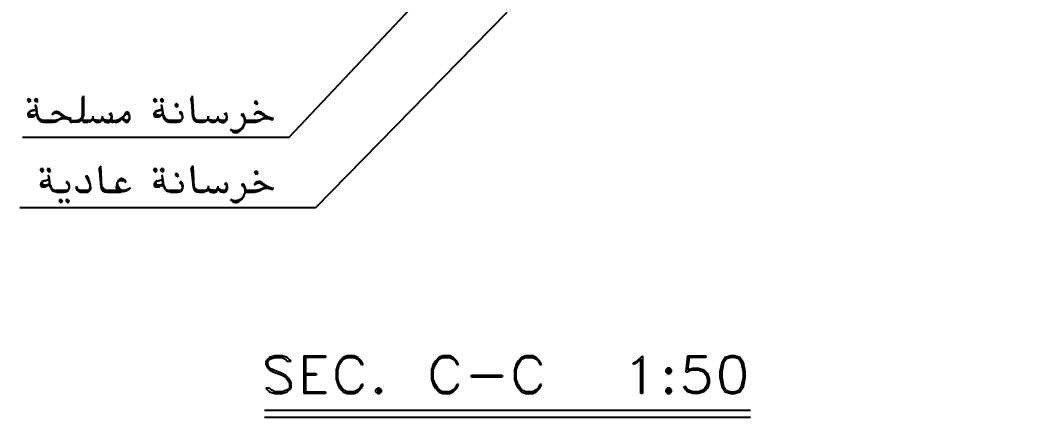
# Model space of a CAD drawing. Header units: millimetres. Extents: x -23396 to 106750, y 116 to 66281.
# Drawn here: x 51624 to 56729, y 36441 to 38468 of the extents above; entities that cross this region are included whole.
import ezdxf

# ---------------------------------------------------------------- set-up
doc = ezdxf.new("R2010")
doc.units = ezdxf.units.MM
doc.styles.add('Century Gothic$001H0', font='cent.shx')
doc.dimstyles.new('Copy of ISO-25', dxfattribs={"dimtxt": 250, "dimasz": 80, "dimexe": 1.25, "dimexo": 0.625, "dimtad": 1, "dimtxsty": 'Century Gothic$001H0', "dimblk": 'ARCHTICK', "dimcen": 2.5, "dimadec": 0, "dimazin": 0, "dimtfac": 1, "dimtmove": 0, "dimatfit": 3, "dimfxl": 1, "dimarcsym": 0})

# ---------------------------------------------------------------- blocks, each defined once
blk = doc.blocks.new('_ArchTick')
at = {"color": 0, "linetype": 'ByBlock', "const_width": 0.15}
blk.add_lwpolyline([(-0.5, -0.5), (0.5, 0.5)], dxfattribs=at)
blk = doc.blocks.new('*D274')
at = {"color": 0, "linetype": 'Continuous', "lineweight": -2, "transparency": 16777216}
for p, q in [((57789.3, 39739.6), (58260.4, 39739.6)), ((58259.2, 39739.6), (58259.2, 38751.3)), ((54690.9, 38751.3), (58260.4, 38751.3))]:
    blk.add_line(p, q, dxfattribs=at)
at = {"layer": 'Defpoints', "color": 0, "linetype": 'Continuous', "transparency": 16777216}
for p in [(57788.7, 39739.6), (54690.3, 38751.3), (58259.2, 38751.3)]:
    blk.add_point(p, dxfattribs=at)
at = {"color": 0, "linetype": 'Continuous', "lineweight": -2, "transparency": 16777216, "xscale": 80, "yscale": 80, "zscale": 80}
for p, rotation in [((58259.2, 39739.6), 90), ((58259.2, 38751.3), 270)]:
    blk.add_blockref('_ArchTick', p, dxfattribs=dict(at, rotation=rotation))
at = {"color": 0, "linetype": 'Continuous', "transparency": 16777216, "insert": (58111.1, 39245.4), "char_height": 250, "attachment_point": 5, "rotation": 90, "style": 'Century Gothic$001H0'}
blk.add_mtext('PIT 988,28', dxfattribs=at)

msp = doc.modelspace()

# ---------------------------------------------------------------- linework, layer by layer
at = {"color": 0}
for p, q in [((52999.744, 37868.879), (53751.009, 38665.64)), ((53134.236, 37508.745), (54112.978, 38507.369)), ((51944.603, 38074.411), (51948.212, 38079.855)), ((51948.212, 38079.855), (51948.212, 37976.172)), ((52506.677, 38079.855), (52503.025, 38074.411)), ((52512.134, 37972.562), (52506.677, 38079.855)), ((51669.904, 38067.124), (51662.642, 38058.07)), ((51662.642, 38058.07), (51671.752, 38048.948)), ((51677.209, 38052.613), (51666.294, 38061.68)), ((51680.818, 38056.24), (51669.904, 38067.124)), ((51671.752, 38048.948), (51680.818, 38056.24)), ((51706.298, 38067.124), (51697.189, 38058.07)), ((51697.189, 38058.07), (51708.103, 38048.948)), ((51711.755, 38052.613), (51700.841, 38061.68)), ((51708.103, 38027.163), (51702.646, 38034.382)), ((51702.646, 38034.382), (51711.755, 37970.728)), ((51715.408, 38056.24), (51706.298, 38067.124)), ((51708.103, 38048.948), (51715.408, 38056.24)), ((51713.56, 37981.689), (51708.103, 38027.163)), ((51944.603, 37987.129), (51944.603, 38074.411)), ((52313.834, 38067.124), (52304.767, 38058.07)), ((52304.767, 38058.07), (52315.681, 38048.948)), ((52319.291, 38052.613), (52310.224, 38061.68)), ((52324.748, 38056.24), (52313.834, 38067.124)), ((52315.681, 38048.948), (52324.748, 38056.24)), ((52348.423, 38067.124), (52341.119, 38058.07)), ((52341.119, 38058.07), (52350.228, 38048.948)), ((52355.685, 38052.613), (52344.771, 38061.68)), ((52350.228, 38027.163), (52346.576, 38034.382)), ((52346.576, 38034.382), (52355.685, 37970.728)), ((52359.337, 38056.24), (52348.423, 38067.124)), ((52350.228, 38048.948), (52359.337, 38056.24)), ((52357.49, 37981.689), (52350.228, 38027.163)), ((52424.822, 38041.669), (52415.712, 38034.382)), ((52415.712, 38034.382), (52426.627, 38023.48)), ((52430.279, 38027.163), (52419.365, 38038.047)), ((52433.888, 38030.772), (52424.822, 38041.669)), ((52426.627, 38023.48), (52433.888, 38030.772)), ((52503.025, 38074.411), (52495.763, 38061.68)), ((52495.763, 38061.68), (52501.22, 38050.783)), ((52503.025, 38054.388), (52501.22, 38068.954)), ((52501.22, 38050.783), (52506.677, 37972.562)), ((52510.287, 37968.957), (52503.025, 38054.388)), ((52828.642, 38054.388), (52821.337, 38047.173)), ((52821.337, 38047.173), (52832.252, 38036.212)), ((52835.904, 38041.669), (52824.99, 38050.783)), ((52839.556, 38045.339), (52828.642, 38054.388)), ((52832.252, 38036.212), (52839.556, 38045.339)), ((51669.904, 37981.689), (51668.099, 37988.903)), ((51673.556, 37978.007), (51669.904, 37981.689)), ((51693.58, 37976.172), (51673.556, 37978.007)), ((51706.298, 38010.762), (51679.013, 38003.47)), ((51679.013, 38001.7), (51706.298, 38008.914)), ((51691.732, 37981.689), (51680.818, 37981.689)), ((51706.298, 38008.914), (51706.298, 38010.762)), ((52086.486, 37992.573), (52079.181, 37985.298)), ((52161.037, 37981.689), (52141.056, 37959.831)), ((52170.146, 37990.738), (52161.037, 37985.298)), ((52177.408, 37988.903), (52170.146, 37990.738)), ((52182.865, 37979.841), (52177.408, 37988.903)), ((52312.029, 37981.689), (52312.029, 37988.903)), ((52317.486, 37978.007), (52312.029, 37981.689)), ((52337.509, 37976.172), (52317.486, 37978.007)), ((52348.423, 38010.762), (52322.943, 38003.47)), ((52322.943, 38001.7), (52348.423, 38008.914)), ((52333.857, 37981.689), (52324.748, 37981.689)), ((52348.423, 38008.914), (52348.423, 38010.762)), ((52444.802, 37999.865), (52439.345, 37992.573)), ((52442.998, 37996.195), (52448.455, 37988.903)), ((52448.455, 37988.903), (52453.912, 37979.841)), ((52673.998, 37992.573), (52666.736, 37985.298)), ((52761.31, 37988.903), (52754.048, 37979.841)), ((51675.361, 37972.562), (51691.732, 37972.562)), ((51728.127, 37954.387), (51719.017, 37963.436)), ((51740.845, 37950.721), (51728.127, 37954.387)), ((51786.349, 37954.387), (51740.845, 37954.387)), ((51751.759, 37950.721), (51740.845, 37950.721)), ((51795.416, 37950.721), (51746.302, 37950.721)), ((51746.302, 37945.264), (51757.216, 37945.264)), ((51751.759, 37945.264), (51786.349, 37945.264)), ((51851.834, 37968.957), (51795.416, 37950.721)), ((51879.119, 37961.666), (51857.291, 37967.123)), ((51879.119, 37956.221), (51884.576, 37965.288)), ((51879.119, 37954.387), (51913.666, 37954.387)), ((51920.927, 37950.721), (51884.576, 37950.721)), ((51917.318, 37945.264), (51888.185, 37945.264)), ((51980.955, 37954.387), (51944.603, 37954.387)), ((51977.345, 37950.721), (51948.212, 37950.721)), ((51953.669, 37945.264), (51971.888, 37945.264)), ((52086.486, 37954.387), (52106.466, 37954.387)), ((52115.576, 37950.721), (52091.943, 37950.721)), ((52108.314, 37945.264), (52097.4, 37945.264)), ((52130.142, 37954.387), (52115.576, 37950.721)), ((52141.056, 37965.288), (52130.142, 37954.387)), ((52162.884, 37945.264), (52142.861, 37965.288)), ((52148.318, 37965.288), (52162.884, 37950.721)), ((52162.884, 37950.721), (52168.341, 37948.93)), ((52168.341, 37948.93), (52175.603, 37950.721)), ((52175.603, 37950.721), (52181.06, 37957.996)), ((52317.486, 37972.562), (52335.662, 37972.562)), ((52372.056, 37954.387), (52362.947, 37963.436)), ((52384.775, 37950.721), (52372.056, 37954.387)), ((52441.193, 37954.387), (52384.775, 37954.387)), ((52395.689, 37950.721), (52384.775, 37950.721)), ((52435.736, 37950.721), (52390.232, 37950.721)), ((52390.232, 37945.264), (52401.146, 37945.264)), ((52395.689, 37945.264), (52428.431, 37945.264)), ((52442.998, 37952.556), (52435.736, 37950.721)), ((52570.314, 37954.387), (52532.115, 37954.387)), ((52566.705, 37950.721), (52537.572, 37950.721)), ((52537.572, 37945.264), (52548.486, 37945.264)), ((52543.029, 37945.264), (52561.248, 37945.264)), ((52819.533, 37954.387), (52774.072, 37954.387)), ((52828.642, 37950.721), (52779.529, 37950.721)), ((52784.986, 37945.264), (52817.728, 37945.264)), ((52885.017, 37968.957), (52828.642, 37950.721)), ((52912.302, 37961.666), (52890.474, 37967.123)), ((52910.498, 37956.221), (52917.759, 37965.288)), ((51637.162, 37868.879), (52999.744, 37868.879)), ((52037.373, 37721.556), (52031.916, 37717.887)), ((52042.83, 37614.203), (52037.373, 37721.556)), ((52508.482, 37721.556), (52503.025, 37717.887)), ((52513.939, 37614.203), (52508.482, 37721.556)), ((51735.388, 37710.612), (51728.127, 37701.546)), ((51728.127, 37701.546), (51737.236, 37690.584)), ((51742.693, 37696.106), (51731.779, 37705.155)), ((51746.302, 37699.711), (51735.388, 37710.612)), ((51737.236, 37690.584), (51746.302, 37699.711)), ((51769.978, 37710.612), (51762.673, 37701.546)), ((51762.673, 37701.546), (51773.587, 37690.584)), ((51777.24, 37696.106), (51766.326, 37705.155)), ((51773.587, 37670.578), (51768.13, 37676.078)), ((51768.13, 37676.078), (51777.24, 37614.203)), ((51780.892, 37699.711), (51769.978, 37710.612)), ((51773.587, 37690.584), (51780.892, 37699.711)), ((51779.044, 37625.104), (51773.587, 37670.578)), ((51966.431, 37674.248), (51959.127, 37665.134)), ((51962.779, 37668.803), (51977.345, 37641.505)), ((52031.916, 37717.887), (52026.459, 37705.155)), ((52026.459, 37705.155), (52030.068, 37694.271)), ((52030.068, 37694.271), (52037.373, 37614.203)), ((52033.72, 37697.876), (52031.916, 37712.447)), ((52039.177, 37612.368), (52033.72, 37697.876)), ((52315.681, 37710.612), (52306.572, 37701.546)), ((52306.572, 37701.546), (52317.486, 37690.584)), ((52321.138, 37696.106), (52310.224, 37705.155)), ((52324.748, 37699.711), (52315.681, 37710.612)), ((52317.486, 37690.584), (52324.748, 37699.711)), ((52350.228, 37710.612), (52341.119, 37701.546)), ((52341.119, 37701.546), (52352.033, 37690.584)), ((52355.685, 37696.106), (52346.576, 37705.155)), ((52352.033, 37670.578), (52348.423, 37676.078)), ((52348.423, 37676.078), (52355.685, 37614.203)), ((52361.142, 37699.711), (52350.228, 37710.612)), ((52352.033, 37690.584), (52361.142, 37699.711)), ((52359.337, 37625.104), (52352.033, 37670.578)), ((52424.822, 37685.144), (52417.517, 37676.078)), ((52417.517, 37676.078), (52428.431, 37666.969)), ((52432.084, 37670.578), (52421.169, 37681.535)), ((52435.736, 37674.248), (52424.822, 37685.144)), ((52428.431, 37666.969), (52435.736, 37674.248)), ((52503.025, 37717.887), (52497.568, 37705.155)), ((52497.568, 37705.155), (52501.22, 37694.271)), ((52501.22, 37694.271), (52508.482, 37614.203)), ((52504.83, 37697.876), (52503.025, 37712.447)), ((52510.287, 37612.368), (52504.83, 37697.876)), ((52830.447, 37697.876), (52823.185, 37690.584)), ((52823.185, 37690.584), (52832.252, 37679.705)), ((52837.709, 37683.37), (52826.794, 37694.271)), ((52841.361, 37688.814), (52830.447, 37697.876)), ((52832.252, 37679.705), (52841.361, 37688.814)), ((51735.388, 37625.104), (51733.584, 37632.392)), ((51739.041, 37621.495), (51735.388, 37625.104)), ((51759.064, 37619.66), (51739.041, 37621.495)), ((51769.978, 37652.402), (51744.498, 37645.11)), ((51744.498, 37645.11), (51769.978, 37652.402)), ((51755.412, 37625.104), (51746.302, 37625.104)), ((51866.357, 37643.336), (51860.9, 37636.061)), ((51864.552, 37639.671), (51870.009, 37632.392)), ((51870.009, 37632.392), (51875.466, 37621.495)), ((52313.834, 37625.104), (52313.834, 37632.392)), ((52317.486, 37621.495), (52313.834, 37625.104)), ((52339.314, 37619.66), (52317.486, 37621.495)), ((52350.228, 37652.402), (52322.943, 37645.11)), ((52324.748, 37645.11), (52350.228, 37652.402)), ((52335.662, 37625.104), (52324.748, 37625.104)), ((52446.65, 37643.336), (52439.345, 37636.061)), ((52444.802, 37639.671), (52450.259, 37632.392)), ((52450.259, 37632.392), (52453.912, 37621.495)), ((52675.845, 37636.061), (52668.541, 37628.769)), ((52761.31, 37632.392), (52755.853, 37623.33)), ((51739.041, 37616.038), (51757.216, 37616.038)), ((51793.611, 37597.862), (51784.502, 37606.928)), ((51806.33, 37594.193), (51793.611, 37597.862)), ((51862.748, 37597.862), (51806.33, 37597.862)), ((51817.244, 37594.193), (51806.33, 37594.193)), ((51859.095, 37594.193), (51811.787, 37594.193)), ((51811.787, 37588.753), (51822.701, 37588.753)), ((51817.244, 37588.753), (51849.986, 37588.753)), ((51864.552, 37596.027), (51859.095, 37594.193)), ((51968.236, 37597.862), (51926.384, 37597.862)), ((51966.431, 37594.193), (51933.689, 37594.193)), ((51933.689, 37588.753), (51962.779, 37588.753)), ((52128.294, 37597.862), (52062.81, 37597.862)), ((52148.318, 37594.193), (52068.267, 37594.193)), ((52068.267, 37588.753), (52077.377, 37588.753)), ((52073.724, 37588.753), (52139.209, 37588.753)), ((52319.291, 37616.038), (52337.509, 37616.038)), ((52372.056, 37597.862), (52362.947, 37606.928)), ((52384.775, 37594.193), (52372.056, 37597.862)), ((52397.537, 37594.193), (52384.775, 37594.193)), ((52441.193, 37597.862), (52386.623, 37597.862)), ((52437.541, 37594.193), (52392.08, 37594.193)), ((52392.08, 37588.753), (52401.146, 37588.753)), ((52397.537, 37588.753), (52430.279, 37588.753)), ((52444.802, 37596.027), (52437.541, 37594.193)), ((52570.314, 37597.862), (52533.962, 37597.862)), ((52568.509, 37594.193), (52539.419, 37594.193)), ((52539.419, 37588.753), (52548.486, 37588.753)), ((52544.877, 37588.753), (52563.052, 37588.753)), ((52821.337, 37597.862), (52775.877, 37597.862)), ((52830.447, 37594.193), (52779.529, 37594.193)), ((52784.986, 37588.753), (52819.533, 37588.753)), ((52885.017, 37612.368), (52830.447, 37594.193)), ((52914.107, 37605.154), (52892.279, 37610.594)), ((52912.302, 37599.637), (52917.759, 37608.763)), ((51831.81, 37552.388), (51822.701, 37545.109)), ((51822.701, 37545.109), (51833.615, 37534.152)), ((51837.267, 37539.652), (51828.158, 37548.719)), ((51842.724, 37543.279), (51831.81, 37552.388)), ((51833.615, 37534.152), (51842.724, 37543.279)), ((51866.357, 37552.388), (51859.095, 37545.109)), ((51859.095, 37545.109), (51868.205, 37534.152)), ((51873.662, 37539.652), (51862.748, 37548.719)), ((51877.271, 37543.279), (51866.357, 37552.388)), ((51868.205, 37534.152), (51877.271, 37543.279)), ((53134.236, 37508.685), (51624.443, 37508.685)), ((52926.664, 36753.857), (52899.508, 36744.73)), ((52963.187, 36753.857), (52926.664, 36753.857)), ((52990.301, 36744.73), (52963.187, 36753.857)), ((53074.133, 36753.857), (53185.121, 36753.857)), ((53074.133, 36753.797), (53074.133, 36560.996)), ((53185.121, 36753.857), (53185.121, 36744.73)), ((53295.894, 36753.857), (53275.914, 36744.73)), ((53332.289, 36753.857), (53295.894, 36753.857)), ((53350.465, 36744.73), (53332.289, 36753.857)), ((53783.547, 36753.857), (53765.199, 36744.73)), ((53819.941, 36753.857), (53783.547, 36753.857)), ((53837.988, 36744.73), (53819.941, 36753.857)), ((54207.519, 36753.857), (54187.367, 36744.73)), ((54243.914, 36753.857), (54207.519, 36753.857)), ((54262.09, 36744.73), (54243.914, 36753.857)), ((54776.598, 36726.555), (54805.687, 36753.797)), ((54805.687, 36753.797), (54805.687, 36560.996)), ((55035.055, 36753.857), (55025.945, 36671.954)), ((55035.055, 36753.857), (55127.824, 36753.857)), ((55127.824, 36753.857), (55127.824, 36744.73)), ((55256.945, 36753.857), (55227.855, 36744.73)), ((55275.293, 36753.857), (55256.945, 36753.857)), ((55302.449, 36744.73), (55275.293, 36753.857)), ((52899.508, 36744.73), (52881.332, 36726.555)), ((52881.332, 36726.555), (52881.332, 36708.323)), ((52881.332, 36708.323), (52890.441, 36690.13)), ((52890.441, 36726.555), (52899.508, 36735.604)), ((52890.441, 36708.323), (52890.441, 36726.555)), ((52899.508, 36690.13), (52890.441, 36708.323)), ((52899.508, 36735.604), (52926.664, 36744.73)), ((52926.664, 36744.73), (52963.187, 36744.73)), ((52963.187, 36744.73), (52981.363, 36735.604)), ((52981.363, 36735.604), (52990.301, 36726.555)), ((53010.496, 36726.555), (52990.301, 36744.73)), ((52990.301, 36726.555), (53010.496, 36726.555)), ((53185.121, 36744.73), (53083.242, 36744.73)), ((53083.371, 36744.73), (53083.371, 36570.105)), ((53248.758, 36708.323), (53239.691, 36681.081)), ((53257.695, 36726.555), (53248.758, 36708.323)), ((53248.758, 36681.081), (53257.695, 36708.323)), ((53275.914, 36744.73), (53257.695, 36726.555)), ((53257.695, 36708.323), (53275.914, 36735.604)), ((53275.914, 36735.604), (53295.894, 36744.73)), ((53295.894, 36744.73), (53332.289, 36744.73)), ((53332.289, 36744.73), (53350.465, 36735.604)), ((53368.812, 36726.555), (53350.465, 36744.73)), ((53350.465, 36735.604), (53359.746, 36726.555)), ((53359.746, 36726.555), (53368.812, 36708.323)), ((53377.922, 36708.323), (53368.812, 36726.555)), ((53368.812, 36708.323), (53377.922, 36708.323)), ((53736.281, 36708.323), (53727.172, 36681.081)), ((53747.195, 36726.555), (53736.281, 36708.323)), ((53736.281, 36681.081), (53747.195, 36708.323)), ((53765.199, 36744.73), (53747.195, 36726.555)), ((53747.195, 36708.323), (53765.199, 36735.604)), ((53765.199, 36735.604), (53783.547, 36744.73)), ((53783.547, 36744.73), (53819.941, 36744.73)), ((53819.941, 36744.73), (53837.988, 36735.604)), ((53856.336, 36726.555), (53837.988, 36744.73)), ((53837.988, 36735.604), (53847.055, 36726.555)), ((53847.055, 36726.555), (53856.336, 36708.323)), ((53865.402, 36708.323), (53856.336, 36726.555)), ((53856.336, 36708.323), (53865.402, 36708.323)), ((54160.254, 36708.383), (54151.016, 36681.081)), ((54169.191, 36726.555), (54160.254, 36708.383)), ((54160.254, 36681.081), (54169.191, 36708.383)), ((54187.367, 36744.73), (54169.191, 36726.555)), ((54169.191, 36708.383), (54187.367, 36735.668)), ((54187.367, 36735.668), (54207.519, 36744.73)), ((54207.519, 36744.73), (54243.914, 36744.73)), ((54243.914, 36744.73), (54262.09, 36735.668)), ((54280.308, 36726.555), (54262.09, 36744.73)), ((54262.09, 36735.668), (54271.199, 36726.555)), ((54271.199, 36726.555), (54280.308, 36708.383)), ((54289.246, 36708.383), (54280.308, 36726.555)), ((54280.308, 36708.383), (54289.246, 36708.383)), ((54758.379, 36717.432), (54776.598, 36726.555)), ((54776.598, 36717.432), (54758.379, 36708.383)), ((54758.379, 36708.383), (54758.379, 36717.432)), ((54796.578, 36735.604), (54776.598, 36717.432)), ((54796.578, 36560.996), (54796.578, 36735.604)), ((55044.121, 36744.73), (55035.055, 36681.081)), ((55127.824, 36744.73), (55044.121, 36744.73)), ((55209.68, 36717.432), (55200.57, 36671.954)), ((55227.855, 36744.73), (55209.68, 36717.432)), ((55218.746, 36717.432), (55209.68, 36671.954)), ((55238.769, 36744.73), (55218.746, 36717.432)), ((55256.816, 36744.73), (55227.683, 36735.604)), ((55275.164, 36744.73), (55256.816, 36744.73)), ((55302.449, 36735.604), (55275.164, 36744.73)), ((55311.516, 36717.432), (55293.34, 36744.73)), ((55320.625, 36717.432), (55302.449, 36744.73)), ((55320.625, 36671.954), (55311.516, 36717.432)), ((55329.734, 36671.954), (55320.625, 36717.432)), ((52890.441, 36690.13), (52899.508, 36681.081)), ((52917.555, 36681.081), (52899.508, 36690.13)), ((52899.508, 36681.081), (52917.555, 36671.954)), ((52963.187, 36662.905), (52917.555, 36681.081)), ((52917.555, 36671.954), (52963.187, 36653.783)), ((52981.363, 36653.783), (52963.187, 36662.905)), ((52963.187, 36653.783), (52981.363, 36644.656)), ((53001.387, 36633.772), (52981.363, 36653.783)), ((53083.371, 36662.905), (53137.941, 36662.905)), ((53137.941, 36653.783), (53083.371, 36653.783)), ((53137.941, 36662.905), (53137.941, 36653.783)), ((53239.691, 36681.081), (53239.691, 36633.772)), ((53248.758, 36633.772), (53248.758, 36681.081)), ((53727.172, 36681.081), (53727.172, 36633.772)), ((53736.281, 36633.772), (53736.281, 36681.081)), ((53931.058, 36644.716), (53931.058, 36653.783)), ((53931.058, 36653.783), (54087.465, 36653.783)), ((54087.465, 36653.783), (54087.465, 36644.716)), ((54151.016, 36681.081), (54151.016, 36633.772)), ((54160.254, 36633.772), (54160.254, 36681.081)), ((54933.176, 36690.13), (54924.066, 36681.081)), ((54924.066, 36681.081), (54924.066, 36671.954)), ((54924.066, 36671.954), (54933.176, 36662.905)), ((54944.219, 36690.13), (54933.176, 36690.13)), ((54933.176, 36681.081), (54933.176, 36671.954)), ((54944.09, 36681.081), (54933.176, 36681.081)), ((54933.176, 36671.954), (54944.09, 36671.954)), ((54933.176, 36662.905), (54944.219, 36662.905)), ((54944.09, 36671.954), (54944.09, 36681.081)), ((54953.328, 36681.081), (54944.219, 36690.13)), ((54944.219, 36662.905), (54953.328, 36671.954)), ((54953.328, 36671.954), (54953.328, 36681.081)), ((55025.945, 36671.954), (55035.055, 36671.954)), ((55035.055, 36681.081), (55062.34, 36690.13)), ((55035.055, 36671.954), (55053.058, 36681.081)), ((55053.058, 36681.081), (55091.258, 36681.081)), ((55062.34, 36690.13), (55091.43, 36690.13)), ((55091.258, 36681.081), (55118.715, 36671.954)), ((55091.43, 36690.13), (55118.715, 36681.081)), ((55100.539, 36681.081), (55127.652, 36662.845)), ((55118.715, 36681.081), (55136.891, 36662.845)), ((55118.715, 36671.954), (55136.762, 36644.656)), ((55127.652, 36662.845), (55136.762, 36633.772)), ((55136.891, 36662.845), (55146, 36633.772)), ((55200.57, 36671.954), (55200.57, 36644.716)), ((55209.68, 36671.954), (55209.68, 36644.716)), ((55320.625, 36644.716), (55320.625, 36671.954)), ((55329.734, 36644.716), (55329.734, 36671.954)), ((52981.363, 36644.656), (52990.301, 36633.772)), ((52990.301, 36633.772), (53001.387, 36615.584)), ((53010.496, 36615.584), (53001.387, 36633.772)), ((53001.387, 36615.584), (53001.387, 36588.298)), ((53010.496, 36588.298), (53010.496, 36615.584)), ((53239.691, 36633.772), (53248.758, 36606.47)), ((53257.695, 36606.47), (53248.758, 36633.772)), ((53248.758, 36606.47), (53257.695, 36588.298)), ((53275.914, 36579.172), (53257.695, 36606.47)), ((53368.812, 36606.47), (53359.746, 36588.298)), ((53377.922, 36606.47), (53368.812, 36606.47)), ((53368.812, 36588.298), (53377.922, 36606.47)), ((53727.172, 36633.772), (53736.281, 36606.47)), ((53747.195, 36606.47), (53736.281, 36633.772)), ((53736.281, 36606.47), (53747.195, 36588.298)), ((53765.199, 36579.172), (53747.195, 36606.47)), ((53856.336, 36606.47), (53847.055, 36588.298)), ((53865.402, 36606.47), (53856.336, 36606.47)), ((53856.336, 36588.298), (53865.402, 36606.47)), ((54087.465, 36644.716), (53931.058, 36644.716)), ((54151.016, 36633.772), (54160.254, 36606.47)), ((54169.191, 36606.47), (54160.254, 36633.772)), ((54160.254, 36606.47), (54169.191, 36588.298)), ((54187.367, 36579.232), (54169.191, 36606.47)), ((54280.308, 36606.47), (54271.199, 36588.298)), ((54289.246, 36606.47), (54280.308, 36606.47)), ((54280.308, 36588.298), (54289.246, 36606.47)), ((55025.945, 36579.172), (55016.836, 36597.408)), ((55016.836, 36597.408), (55025.945, 36597.408)), ((55035.055, 36579.172), (55025.945, 36597.408)), ((55136.762, 36606.47), (55118.715, 36579.172)), ((55136.762, 36615.584), (55127.652, 36588.298)), ((55136.762, 36633.772), (55136.762, 36615.584)), ((55146, 36615.584), (55136.891, 36588.298)), ((55146, 36633.772), (55146, 36615.584)), ((55200.57, 36644.716), (55209.68, 36597.408)), ((55209.68, 36644.716), (55218.746, 36597.408)), ((55209.68, 36597.408), (55227.855, 36570.105)), ((55218.746, 36597.408), (55238.769, 36570.105)), ((55293.34, 36570.105), (55311.516, 36597.408)), ((55302.449, 36570.105), (55320.625, 36597.408)), ((55311.516, 36597.408), (55320.625, 36644.716)), ((55320.625, 36597.408), (55329.734, 36644.716)), ((52881.332, 36588.298), (52899.508, 36570.105)), ((52899.508, 36588.298), (52881.332, 36588.298)), ((52908.445, 36579.232), (52899.508, 36588.298)), ((52899.508, 36570.105), (52926.664, 36560.996)), ((52926.664, 36570.105), (52908.445, 36579.232)), ((52963.187, 36570.105), (52926.664, 36570.105)), ((52926.664, 36560.996), (52963.187, 36560.996)), ((52990.301, 36579.232), (52963.187, 36570.105)), ((52963.187, 36560.996), (52990.301, 36570.105)), ((52990.301, 36570.105), (53010.496, 36588.298)), ((53001.387, 36588.298), (52990.301, 36579.232)), ((53185.121, 36560.996), (53074.133, 36560.996)), ((53083.242, 36570.105), (53185.121, 36570.105)), ((53185.121, 36570.105), (53185.121, 36560.996)), ((53257.695, 36588.298), (53275.914, 36570.105)), ((53295.894, 36570.105), (53275.914, 36579.172)), ((53275.914, 36570.105), (53295.894, 36560.996)), ((53332.289, 36570.105), (53295.894, 36570.105)), ((53295.894, 36560.996), (53332.289, 36560.996)), ((53350.465, 36579.172), (53332.289, 36570.105)), ((53332.289, 36560.996), (53350.465, 36570.105)), ((53359.746, 36588.298), (53350.465, 36579.172)), ((53350.465, 36570.105), (53368.812, 36588.298)), ((53452.644, 36588.298), (53441.601, 36579.232)), ((53441.601, 36579.232), (53441.601, 36570.105)), ((53441.601, 36570.105), (53452.644, 36560.996)), ((53452.516, 36579.172), (53452.516, 36570.105)), ((53461.582, 36579.172), (53452.516, 36579.172)), ((53452.516, 36570.105), (53461.582, 36570.105)), ((53461.582, 36588.298), (53452.644, 36588.298)), ((53452.644, 36560.996), (53461.582, 36560.996)), ((53470.691, 36579.232), (53461.582, 36588.298)), ((53461.582, 36570.105), (53461.582, 36579.172)), ((53461.582, 36560.996), (53470.691, 36570.105)), ((53470.691, 36570.105), (53470.691, 36579.232)), ((53747.195, 36588.298), (53765.199, 36570.105)), ((53783.547, 36570.105), (53765.199, 36579.172)), ((53765.199, 36570.105), (53783.547, 36560.996)), ((53819.941, 36570.105), (53783.547, 36570.105)), ((53783.547, 36560.996), (53819.941, 36560.996)), ((53837.988, 36579.172), (53819.941, 36570.105)), ((53819.941, 36560.996), (53837.988, 36570.105)), ((53847.055, 36588.298), (53837.988, 36579.172)), ((53837.988, 36570.105), (53856.336, 36588.298)), ((54169.191, 36588.298), (54187.367, 36570.105)), ((54207.519, 36570.105), (54187.367, 36579.232)), ((54187.367, 36570.105), (54207.519, 36560.996)), ((54243.914, 36570.105), (54207.519, 36570.105)), ((54207.519, 36560.996), (54243.914, 36560.996)), ((54262.09, 36579.232), (54243.914, 36570.105)), ((54243.914, 36560.996), (54262.09, 36570.105)), ((54271.199, 36588.298), (54262.09, 36579.232)), ((54262.09, 36570.105), (54280.308, 36588.298)), ((54805.687, 36560.996), (54796.578, 36560.996)), ((54933.176, 36588.298), (54924.066, 36579.232)), ((54924.066, 36579.232), (54924.066, 36570.105)), ((54924.066, 36570.105), (54933.176, 36560.996)), ((54944.219, 36588.298), (54933.176, 36588.298)), ((54933.176, 36579.232), (54933.176, 36570.105)), ((54944.09, 36579.232), (54933.176, 36579.232)), ((54933.176, 36570.105), (54944.09, 36570.105)), ((54933.176, 36560.996), (54944.219, 36560.996)), ((54944.09, 36570.105), (54944.09, 36579.232)), ((54953.328, 36579.232), (54944.219, 36588.298)), ((54944.219, 36560.996), (54953.328, 36570.105)), ((54953.328, 36570.105), (54953.328, 36579.232)), ((55035.055, 36570.105), (55025.945, 36579.172)), ((55053.23, 36570.105), (55026.074, 36588.298)), ((55062.34, 36570.105), (55035.055, 36579.172)), ((55062.34, 36560.996), (55035.055, 36570.105)), ((55091.258, 36570.105), (55062.34, 36570.105)), ((55091.43, 36560.996), (55062.34, 36560.996)), ((55118.715, 36579.172), (55091.258, 36570.105)), ((55118.715, 36570.105), (55091.43, 36560.996)), ((55127.652, 36588.298), (55100.539, 36570.105)), ((55136.891, 36588.298), (55118.715, 36570.105)), ((55227.683, 36579.172), (55256.816, 36570.105)), ((55227.855, 36570.105), (55256.945, 36560.996)), ((55256.816, 36570.105), (55275.164, 36570.105)), ((55256.945, 36560.996), (55275.293, 36560.996)), ((55275.164, 36570.105), (55302.449, 36579.172)), ((55275.293, 36560.996), (55302.449, 36570.105)), ((52873.898, 36475.488), (55357.019, 36475.488)), ((52873.898, 36440.971), (55357.019, 36440.971))]:
    msp.add_line(p, q, dxfattribs=at)
for points in [[(51679.013, 38004.303), (51669.474, 38001.227), (51663.416, 37991.752), (51664.619, 37981.736)], [(51664.619, 37980.49), (51665.822, 37975.351), (51670.677, 37971.914), (51675.834, 37972.683)], [(51679.787, 38003.289), (51674.931, 38002.288), (51671.451, 37997.91), (51671.752, 37992.938)], [(51671.752, 37992.938), (51672.052, 37988.027), (51675.834, 37984.052), (51680.689, 37983.524)], [(51691.13, 37981.736), (51697.189, 37981.264), (51703.248, 37983.524), (51707.502, 37987.902)], [(51692.205, 37974.99), (51699.337, 37976.7), (51704.923, 37981.977), (51707.072, 37988.903)], [(51714.033, 37982.63), (51716.74, 37966.469), (51731.435, 37955.1), (51747.677, 37956.282)], [(51811.357, 37999.865), (51800.744, 38000.045), (51791.162, 37993.407), (51787.681, 37983.464)], [(51827.728, 37985.479), (51816.341, 37995.65), (51798.767, 37994.769), (51788.283, 37983.464)], [(51827.427, 37990.798), (51820.294, 37996.015), (51811.056, 37997.544), (51802.548, 37994.953)], [(51829.662, 37992.693), (51824.548, 37997.196), (51818.017, 37999.744), (51811.185, 37999.865)], [(51827.427, 37991.512), (51837.396, 37983.524), (51848.009, 37976.292), (51859.224, 37969.954)], [(51828.158, 37986.132), (51833.615, 37981.384), (51839.373, 37977.246), (51845.732, 37973.744)], [(51830.306, 37991.98), (51845.732, 37978.067), (51865.154, 37969.078), (51885.779, 37966.289)], [(51922.904, 37949.583), (51936.568, 37952.432), (51946.837, 37963.986), (51948.084, 37977.946)], [(51935.794, 37964.983), (51941.38, 37970.668), (51944.603, 37978.368), (51944.603, 37986.36)], [(51939.447, 37955.86), (51945.033, 37961.545), (51948.212, 37969.245), (51948.212, 37977.306)], [(51982.029, 37956.282), (51992.169, 37957.343), (51999.775, 37966.229), (51999.173, 37976.412)], [(51993.072, 37956.569), (51997.798, 37962.254), (51999.904, 37969.731), (51998.83, 37977.066)], [(52044.935, 37966.169), (52046.439, 37969.305), (52047.513, 37972.747), (52047.943, 37976.232)], [(52047.041, 37963.148), (52048.287, 37967.062), (52048.587, 37971.2), (52048.115, 37975.291)], [(52091.943, 37970.607), (52092.373, 37978.247), (52087.216, 37985.114), (52079.654, 37986.781)], [(52093.447, 37978.127), (52091.771, 37982.445), (52089.193, 37986.36), (52086.013, 37989.677)], [(52095.252, 37964.454), (52096.455, 37975.11), (52093.877, 37985.887), (52087.818, 37994.833)], [(52106.767, 37954.675), (52131.345, 37956.935), (52153.302, 37971.381), (52164.99, 37993.162)], [(52175.13, 37986.48), (52170.447, 37987.962), (52165.291, 37986.781), (52161.638, 37983.403)], [(52170.275, 37998.03), (52167.869, 37997.785), (52165.763, 37996.483), (52164.388, 37994.528)], [(52176.806, 37995.65), (52175.13, 37997.377), (52172.724, 37998.198), (52170.275, 37998.03)], [(52184.369, 37976.112), (52183.466, 37981.036), (52179.986, 37984.933), (52175.13, 37986.48)], [(52186.517, 37969.546), (52187.119, 37979.309), (52183.466, 37988.843), (52176.505, 37995.65)], [(52181.662, 37962.499), (52184.712, 37966.53), (52185.443, 37971.789), (52183.939, 37976.597)], [(52322.943, 38004.303), (52313.404, 38001.227), (52307.345, 37991.752), (52308.548, 37981.736)], [(52308.548, 37980.49), (52309.752, 37975.351), (52314.607, 37971.914), (52319.763, 37972.683)], [(52323.716, 38003.289), (52318.861, 38002.288), (52315.337, 37997.91), (52315.681, 37992.938)], [(52315.681, 37992.938), (52315.982, 37988.027), (52319.763, 37984.052), (52324.619, 37983.524)], [(52335.06, 37981.736), (52341.119, 37981.264), (52347.177, 37983.524), (52351.431, 37987.902)], [(52336.134, 37974.99), (52343.267, 37976.7), (52348.853, 37981.977), (52351.002, 37988.903)], [(52357.962, 37982.63), (52360.669, 37966.469), (52375.365, 37955.1), (52391.607, 37956.282)], [(52455.416, 37974.518), (52452.107, 37981.917), (52447.08, 37988.435), (52440.72, 37993.407)], [(52454.986, 37965.984), (52457.392, 37978.492), (52453.611, 37991.391), (52444.802, 38000.578)], [(52453.439, 37962.254), (52456.017, 37966.044), (52456.49, 37970.912), (52454.685, 37975.05)], [(52571.388, 37956.282), (52581.529, 37957.343), (52589.134, 37966.229), (52588.533, 37976.412)], [(52580.627, 37956.569), (52585.31, 37962.254), (52587.459, 37969.731), (52586.384, 37977.066)], [(52634.294, 37966.169), (52635.798, 37969.305), (52636.873, 37972.747), (52637.302, 37976.232)], [(52636.4, 37963.148), (52637.646, 37967.062), (52637.947, 37971.2), (52637.474, 37975.291)], [(52681.302, 37970.607), (52681.732, 37978.247), (52676.576, 37985.114), (52669.013, 37986.781)], [(52680.959, 37978.127), (52679.326, 37982.445), (52676.748, 37986.36), (52673.568, 37989.677)], [(52682.806, 37964.454), (52684.009, 37975.11), (52681.431, 37985.887), (52675.373, 37994.833)], [(52773.127, 37941.655), (52776.779, 37957.223), (52769.517, 37973.396), (52755.552, 37981.036)], [(52773.298, 37960.785), (52771.623, 37970.079), (52766.466, 37978.368), (52759.033, 37984.237)], [(52775.877, 37954.614), (52776.005, 37967.836), (52770.849, 37980.447), (52761.482, 37989.677)], [(52859.107, 37985.479), (52847.72, 37995.65), (52830.146, 37994.769), (52819.662, 37983.464)], [(52844.541, 37999.865), (52833.927, 38000.045), (52824.388, 37993.407), (52820.908, 37983.464)], [(52858.806, 37990.798), (52851.673, 37996.015), (52842.435, 37997.544), (52833.927, 37994.953)], [(52862.888, 37992.693), (52857.732, 37997.196), (52851.201, 37999.744), (52844.369, 37999.865)], [(52860.611, 37991.512), (52870.623, 37983.524), (52881.236, 37976.292), (52892.451, 37969.954)], [(52861.384, 37986.132), (52866.841, 37981.384), (52872.599, 37977.246), (52878.959, 37973.744)], [(52863.49, 37991.98), (52878.959, 37978.067), (52898.337, 37969.078), (52918.962, 37966.289)], [(51712.83, 37972.262), (51716.912, 37956.875), (51731.134, 37946.386), (51746.904, 37947.099)], [(51742.693, 37955.328), (51742.693, 37952.676), (51743.724, 37950.128), (51745.572, 37948.234)], [(51745.572, 37948.234), (51747.505, 37946.339), (51750.084, 37945.264), (51752.662, 37945.264)], [(51787.38, 37945.325), (51799.498, 37945.625), (51811.357, 37949.235), (51821.669, 37955.693)], [(51787.552, 37956.282), (51808.005, 37955.573), (51828.158, 37961.318), (51845.13, 37972.683)], [(51839.544, 37962.907), (51832.584, 37961.846), (51825.88, 37959.362), (51819.822, 37955.633)], [(51880.15, 37956.509), (51868.033, 37962.619), (51854.24, 37964.802), (51840.919, 37962.68)], [(51879.119, 37955.328), (51879.119, 37952.676), (51880.15, 37950.128), (51881.998, 37948.234)], [(51881.998, 37948.234), (51883.931, 37946.339), (51886.509, 37945.264), (51889.087, 37945.264)], [(51914.439, 37956.221), (51922.474, 37956.161), (51930.166, 37959.298), (51935.794, 37964.983)], [(51918.048, 37947.099), (51926.084, 37947.035), (51933.818, 37950.236), (51939.447, 37955.86)], [(51944.603, 37955.328), (51944.603, 37952.676), (51945.634, 37950.128), (51947.482, 37948.234)], [(51947.482, 37948.234), (51949.416, 37946.339), (51951.994, 37945.264), (51954.572, 37945.264)], [(51973.994, 37947.099), (51981.427, 37947.46), (51988.259, 37950.889), (51993.072, 37956.569)], [(51979.451, 37950.949), (51985.681, 37951.783), (51991.138, 37955.1), (51994.919, 37960.132)], [(51995.349, 37964.046), (51999.173, 37953.205), (52009.314, 37945.733), (52020.83, 37945.325)], [(51995.822, 37963.333), (52007.209, 37958.529), (52019.326, 37956.101), (52031.615, 37956.221)], [(52002.955, 37956.995), (52013.697, 37949.054), (52028.263, 37948.642), (52039.478, 37955.981)], [(52020.83, 37945.325), (52032.345, 37944.852), (52042.959, 37951.418), (52047.642, 37961.966)], [(52031.271, 37956.221), (52037.072, 37956.282), (52042.357, 37959.71), (52044.935, 37964.983)], [(52047.212, 37961.846), (52051.466, 37952.432), (52060.533, 37946.098), (52070.845, 37945.325)], [(52048.587, 37963.56), (52057.525, 37958.056), (52067.966, 37955.573), (52078.451, 37956.342)], [(52055.978, 37954.026), (52061.435, 37949.828), (52068.439, 37948.113), (52075.271, 37949.295)], [(52071.146, 37943.55), (52083.263, 37942.596), (52094.048, 37951.478), (52095.423, 37963.56)], [(52075.271, 37949.295), (52082.06, 37950.476), (52087.99, 37954.511), (52091.771, 37960.299)], [(52077.677, 37956.221), (52085.24, 37956.814), (52091.298, 37962.907), (52091.943, 37970.607)], [(52088.291, 37955.328), (52088.291, 37952.676), (52089.365, 37950.128), (52091.169, 37948.234)], [(52091.169, 37948.234), (52093.146, 37946.339), (52095.724, 37945.264), (52098.302, 37945.264)], [(52108.916, 37945.264), (52121.462, 37945.204), (52133.623, 37950.476), (52142.087, 37959.831)], [(52152.099, 37973.336), (52153.002, 37964.334), (52160.134, 37957.223), (52169.072, 37956.282)], [(52164.216, 37947.628), (52166.494, 37944.916), (52170.447, 37944.491), (52173.154, 37946.626)], [(52168.943, 37956.221), (52173.927, 37956.101), (52178.611, 37958.404), (52181.662, 37962.499)], [(52173.326, 37944.916), (52181.06, 37950.825), (52185.916, 37959.831), (52186.517, 37969.546)], [(52356.759, 37972.262), (52360.841, 37956.875), (52375.064, 37946.386), (52390.834, 37947.099)], [(52386.623, 37955.328), (52386.623, 37952.676), (52387.654, 37950.128), (52389.502, 37948.234)], [(52389.502, 37948.234), (52391.435, 37946.339), (52394.013, 37945.264), (52396.591, 37945.264)], [(52428.732, 37947.099), (52441.193, 37946.811), (52452.107, 37955.207), (52454.986, 37967.35)], [(52442.095, 37956.221), (52446.65, 37956.221), (52450.861, 37958.464), (52453.439, 37962.254)], [(52506.806, 37972.094), (52508.482, 37956.466), (52521.974, 37944.732), (52537.744, 37945.264)], [(52511.791, 37969.954), (52515.916, 37957.648), (52528.033, 37949.703), (52540.923, 37950.825)], [(52513.337, 37973.095), (52516.818, 37962.314), (52527.259, 37955.388), (52538.646, 37956.282)], [(52533.962, 37955.328), (52533.962, 37952.676), (52534.994, 37950.128), (52536.841, 37948.234)], [(52536.841, 37948.234), (52538.775, 37946.339), (52541.353, 37945.264), (52543.931, 37945.264)], [(52561.548, 37947.099), (52568.939, 37947.46), (52575.771, 37950.889), (52580.627, 37956.569)], [(52567.005, 37950.949), (52573.193, 37951.783), (52578.822, 37955.1), (52582.302, 37960.132)], [(52582.904, 37964.046), (52586.685, 37953.205), (52596.869, 37945.733), (52608.384, 37945.325)], [(52585.181, 37963.333), (52596.568, 37958.529), (52608.685, 37956.101), (52620.974, 37956.221)], [(52592.314, 37956.995), (52603.056, 37949.054), (52617.623, 37948.642), (52628.837, 37955.981)], [(52608.384, 37945.325), (52619.9, 37944.852), (52630.513, 37951.418), (52635.197, 37961.966)], [(52620.63, 37956.221), (52626.431, 37956.282), (52631.716, 37959.71), (52634.294, 37964.983)], [(52634.767, 37961.846), (52638.978, 37952.432), (52648.087, 37946.098), (52658.4, 37945.325)], [(52636.099, 37963.56), (52645.037, 37958.056), (52655.521, 37955.573), (52665.962, 37956.342)], [(52645.337, 37954.026), (52650.794, 37949.828), (52657.798, 37948.113), (52664.63, 37949.295)], [(52658.701, 37943.55), (52670.818, 37942.596), (52681.603, 37951.478), (52682.935, 37963.56)], [(52664.63, 37949.295), (52671.419, 37950.476), (52677.349, 37954.511), (52681.13, 37960.299)], [(52667.037, 37956.221), (52674.599, 37956.814), (52680.658, 37962.907), (52681.302, 37970.607)], [(52742.232, 37897.483), (52762.857, 37909.201), (52775.705, 37930.999), (52775.877, 37954.675)], [(52744.337, 37907.731), (52758.603, 37914.069), (52769.044, 37926.741), (52772.697, 37941.943)], [(52775.877, 37955.328), (52775.877, 37952.676), (52776.951, 37950.128), (52778.755, 37948.234)], [(52778.755, 37948.234), (52780.732, 37946.339), (52783.31, 37945.264), (52785.888, 37945.264)], [(52818.759, 37945.325), (52830.877, 37945.625), (52842.736, 37949.235), (52853.048, 37955.693)], [(52820.736, 37956.282), (52841.189, 37955.573), (52861.384, 37961.318), (52878.357, 37972.683)], [(52872.728, 37962.907), (52865.767, 37961.846), (52859.107, 37959.362), (52853.048, 37955.633)], [(52911.529, 37956.509), (52899.412, 37962.619), (52885.619, 37964.802), (52872.298, 37962.68)], [(52699.908, 37909.686), (52713.572, 37902.107), (52729.943, 37901.393), (52744.337, 37907.731)], [(52700.38, 37910.155), (52703.861, 37902.455), (52710.392, 37896.589), (52718.427, 37893.981)], [(52711.294, 37902.214), (52719.931, 37897.423), (52730.244, 37896.65), (52739.482, 37900.151)], [(52718.427, 37893.981), (52726.462, 37891.39), (52735.099, 37892.271), (52742.533, 37896.422)], [(52737.978, 37900.56), (52744.638, 37903.228), (52750.869, 37907.018), (52756.326, 37911.809)], [(51986.111, 37615.277), (51982.931, 37635.76), (51976.701, 37655.659), (51967.462, 37674.183)], [(51744.498, 37645.944), (51734.959, 37642.928), (51728.9, 37633.393), (51730.103, 37623.39)], [(51730.103, 37623.978), (51731.306, 37618.826), (51736.162, 37615.402), (51741.318, 37616.098)], [(51745.271, 37646.778), (51740.416, 37645.764), (51736.892, 37641.381), (51737.236, 37636.409)], [(51737.236, 37636.409), (51737.537, 37631.498), (51741.318, 37627.468), (51746.173, 37626.995)], [(51756.615, 37625.225), (51762.673, 37624.752), (51768.732, 37626.995), (51772.986, 37631.378)], [(51757.689, 37618.478), (51764.822, 37620.189), (51770.408, 37625.465), (51772.556, 37632.392)], [(51779.517, 37624.266), (51782.224, 37608.11), (51796.962, 37596.741), (51813.162, 37597.922)], [(51876.97, 37617.993), (51873.662, 37625.405), (51868.634, 37631.906), (51862.275, 37636.882)], [(51876.541, 37609.472), (51878.947, 37621.963), (51875.166, 37634.88), (51866.357, 37644.049)], [(51874.994, 37605.747), (51877.572, 37609.532), (51878.044, 37614.323), (51876.24, 37618.539)], [(51912.763, 37619.828), (51910.787, 37612.673), (51912.162, 37604.913), (51916.544, 37598.941)], [(51913.794, 37619.192), (51912.591, 37610.005), (51918.822, 37601.484), (51928.06, 37599.937)], [(51984.134, 37615.991), (51980.654, 37634.106), (51972.791, 37651.16), (51961.404, 37665.667)], [(52115.576, 37619.78), (52115.103, 37610.959), (52120.259, 37602.894), (52128.466, 37599.469)], [(52123.439, 37642.339), (52119.83, 37635.047), (52117.681, 37627.059), (52117.38, 37618.947)], [(52130.873, 37648.9), (52123.611, 37643.641), (52119.228, 37635.107), (52119.228, 37626.058)], [(52119.228, 37626.058), (52119.228, 37616.992), (52123.611, 37608.458), (52130.873, 37603.199)], [(52131.947, 37646.249), (52124.986, 37644.109), (52120.431, 37637.363), (52121.033, 37630.076)], [(52123.138, 37630.011), (52124.513, 37618.418), (52130.443, 37607.762), (52139.509, 37600.41)], [(52138.908, 37656.48), (52132.377, 37654.297), (52126.919, 37649.553), (52123.912, 37643.4)], [(52158.759, 37647.25), (52151.025, 37653.296), (52140.412, 37654.117), (52131.947, 37649.386)], [(52167.697, 37638.244), (52158.029, 37646.309), (52145.138, 37648.96), (52133.15, 37645.416)], [(52154.849, 37653.889), (52150.294, 37657.722), (52143.935, 37658.86), (52138.306, 37656.966)], [(52168.341, 37637.956), (52164.99, 37643.4), (52160.908, 37648.312), (52156.052, 37652.462)], [(52308.548, 37623.978), (52309.752, 37618.826), (52314.607, 37615.402), (52319.763, 37616.098)], [(52324.748, 37645.944), (52315.209, 37642.928), (52309.15, 37633.393), (52310.353, 37623.39)], [(52325.521, 37646.778), (52320.666, 37645.764), (52317.185, 37641.381), (52317.486, 37636.409)], [(52317.486, 37636.409), (52317.787, 37631.498), (52321.568, 37627.468), (52326.423, 37626.995)], [(52336.865, 37625.225), (52342.966, 37624.752), (52349.025, 37626.995), (52353.236, 37631.378)], [(52337.939, 37618.478), (52345.072, 37620.189), (52350.658, 37625.465), (52352.806, 37632.392)], [(52357.962, 37624.266), (52360.669, 37608.11), (52375.365, 37596.741), (52391.607, 37597.922)], [(52455.416, 37617.993), (52452.107, 37625.405), (52447.08, 37631.906), (52440.72, 37636.882)], [(52456.791, 37609.472), (52459.197, 37621.963), (52455.416, 37634.88), (52446.65, 37644.049)], [(52453.439, 37605.747), (52456.017, 37609.532), (52456.49, 37614.323), (52454.685, 37618.539)], [(52571.388, 37599.757), (52581.529, 37600.835), (52589.134, 37609.717), (52588.533, 37619.888)], [(52582.431, 37600.062), (52587.158, 37605.747), (52589.263, 37613.142), (52588.189, 37620.541)], [(52634.294, 37609.657), (52635.798, 37612.794), (52636.873, 37616.218), (52637.302, 37619.72)], [(52636.4, 37606.623), (52637.646, 37610.534), (52637.947, 37614.689), (52637.474, 37618.766)], [(52681.302, 37614.096), (52681.732, 37621.723), (52676.576, 37628.666), (52669.013, 37630.256)], [(52682.806, 37621.615), (52681.13, 37625.938), (52678.552, 37629.848), (52675.373, 37633.092)], [(52684.611, 37607.93), (52685.814, 37618.586), (52683.236, 37629.362), (52677.177, 37638.304)], [(52774.974, 37585.13), (52778.584, 37600.711), (52771.322, 37616.811), (52757.4, 37624.451)], [(52775.103, 37604.26), (52773.427, 37613.55), (52768.271, 37621.843), (52760.88, 37627.708)], [(52777.681, 37598.107), (52777.853, 37611.247), (52772.697, 37623.918), (52763.287, 37633.152)], [(52844.541, 37643.336), (52833.927, 37643.46), (52824.388, 37636.882), (52820.908, 37626.935)], [(52861.041, 37627.119), (52849.525, 37637.363), (52831.951, 37636.409), (52821.509, 37625.104)], [(52860.611, 37634.287), (52853.478, 37639.486), (52844.24, 37641.033), (52835.732, 37638.425)], [(52862.888, 37636.182), (52857.732, 37640.672), (52851.201, 37643.216), (52844.369, 37643.336)], [(52860.611, 37634.987), (52870.623, 37626.935), (52881.236, 37619.78), (52892.451, 37613.447)], [(52861.384, 37627.768), (52866.841, 37623.025), (52872.599, 37618.887), (52878.959, 37615.445)], [(52863.49, 37635.468), (52878.959, 37621.555), (52898.337, 37612.613), (52918.962, 37609.717)], [(51778.314, 37615.75), (51782.396, 37600.35), (51796.619, 37589.874), (51812.388, 37590.587)], [(51808.177, 37598.816), (51808.177, 37596.148), (51809.209, 37593.544), (51811.056, 37591.649)], [(51811.056, 37591.649), (51812.99, 37589.814), (51815.568, 37588.753), (51818.146, 37588.753)], [(51850.287, 37588.753), (51862.748, 37588.448), (51873.662, 37596.921), (51876.541, 37609.004)], [(51863.65, 37599.637), (51868.205, 37599.637), (51872.416, 37601.957), (51874.994, 37605.747)], [(51916.544, 37598.941), (51920.927, 37592.891), (51927.759, 37589.161), (51935.193, 37588.813)], [(51917.318, 37602.18), (51921.099, 37596.801), (51927.459, 37593.784), (51934.119, 37594.253)], [(51963.982, 37588.753), (51970.513, 37588.813), (51976.701, 37591.769), (51981.127, 37596.801)], [(51967.033, 37594.253), (51974.294, 37594.846), (51980.525, 37599.469), (51983.232, 37606.095)], [(51969.74, 37599.697), (51973.693, 37599.877), (51977.345, 37601.652), (51979.752, 37604.668)], [(51979.752, 37604.668), (51982.158, 37607.762), (51983.232, 37611.655), (51982.63, 37615.505)], [(51981.127, 37596.801), (51985.38, 37601.832), (51987.185, 37608.458), (51986.111, 37614.976)], [(52037.502, 37615.569), (52039.177, 37599.877), (52052.669, 37588.22), (52068.439, 37588.753)], [(52040.681, 37613.447), (52044.763, 37601.059), (52056.923, 37593.196), (52069.814, 37594.317)], [(52044.033, 37616.584), (52047.513, 37605.807), (52057.955, 37598.876), (52069.341, 37599.757)], [(52062.81, 37598.816), (52062.81, 37596.148), (52063.884, 37593.544), (52065.689, 37591.649)], [(52065.689, 37591.649), (52067.666, 37589.814), (52070.244, 37588.753), (52072.822, 37588.753)], [(52139.38, 37600.651), (52156.654, 37597.694), (52174.529, 37601.424), (52189.396, 37611.066)], [(52140.283, 37590.587), (52158.459, 37590.587), (52175.904, 37598.395), (52188.193, 37612.02)], [(52148.318, 37594.498), (52156.181, 37595.254), (52163.787, 37597.334), (52170.919, 37600.711)], [(52358.564, 37615.75), (52362.646, 37600.35), (52376.912, 37589.874), (52392.681, 37590.587)], [(52388.427, 37598.816), (52388.427, 37596.148), (52389.502, 37593.544), (52391.306, 37591.649)], [(52391.306, 37591.649), (52393.283, 37589.814), (52395.861, 37588.753), (52398.439, 37588.753)], [(52430.58, 37588.753), (52442.998, 37588.448), (52453.912, 37596.921), (52456.791, 37609.004)], [(52442.095, 37599.637), (52446.65, 37599.637), (52450.861, 37601.957), (52453.439, 37605.747)], [(52508.611, 37615.569), (52510.287, 37599.877), (52523.779, 37588.22), (52539.548, 37588.753)], [(52513.638, 37613.447), (52517.72, 37601.059), (52529.837, 37593.196), (52542.728, 37594.317)], [(52515.142, 37616.584), (52518.623, 37605.807), (52529.107, 37598.876), (52540.451, 37599.757)], [(52535.767, 37598.816), (52535.767, 37596.148), (52536.841, 37593.544), (52538.646, 37591.649)], [(52538.646, 37591.649), (52540.623, 37589.814), (52543.201, 37588.753), (52545.779, 37588.753)], [(52563.353, 37590.587), (52570.787, 37590.935), (52577.619, 37594.377), (52582.431, 37600.062)], [(52568.81, 37594.437), (52575.041, 37595.254), (52580.627, 37598.575), (52584.279, 37603.607)], [(52584.709, 37605.747), (52588.533, 37594.846), (52598.673, 37587.446), (52610.189, 37586.978)], [(52585.181, 37606.804), (52596.568, 37602.017), (52608.685, 37599.589), (52620.974, 37599.637)], [(52594.119, 37600.47), (52604.904, 37592.543), (52619.427, 37592.117), (52630.642, 37599.469)], [(52610.189, 37586.978), (52621.705, 37586.493), (52632.318, 37593.071), (52637.002, 37603.607)], [(52620.63, 37599.637), (52626.431, 37599.757), (52631.716, 37603.199), (52634.294, 37608.458)], [(52636.572, 37605.321), (52640.826, 37595.847), (52649.892, 37589.509), (52660.205, 37588.813)], [(52637.947, 37607.049), (52646.884, 37601.532), (52657.326, 37598.984), (52667.81, 37599.817)], [(52645.337, 37597.514), (52650.794, 37593.299), (52657.798, 37591.589), (52664.63, 37592.77)], [(52660.505, 37586.978), (52672.623, 37586.084), (52683.408, 37594.966), (52684.783, 37607.049)], [(52664.63, 37592.77), (52671.419, 37593.952), (52677.349, 37597.982), (52681.13, 37603.787)], [(52667.037, 37599.697), (52674.599, 37600.29), (52680.658, 37606.396), (52681.302, 37614.096)], [(52742.232, 37540.959), (52762.857, 37552.689), (52775.705, 37574.414), (52775.877, 37598.167)], [(52746.142, 37551.207), (52760.408, 37557.54), (52770.849, 37570.151), (52774.502, 37585.431)], [(52775.877, 37598.816), (52775.877, 37596.148), (52776.951, 37593.544), (52778.755, 37591.649)], [(52778.755, 37591.649), (52780.732, 37589.814), (52783.31, 37588.753), (52785.888, 37588.753)], [(52820.607, 37588.813), (52832.724, 37589.101), (52844.541, 37592.71), (52854.853, 37599.164)], [(52820.736, 37599.697), (52841.189, 37599.044), (52861.384, 37604.789), (52878.357, 37616.158)], [(52874.533, 37606.396), (52867.572, 37605.321), (52860.912, 37602.834), (52854.853, 37599.104)], [(52913.377, 37599.998), (52901.216, 37606.095), (52887.423, 37608.291), (52874.103, 37606.155)], [(52700.38, 37553.63), (52703.861, 37545.93), (52710.392, 37540.078), (52718.427, 37537.469)], [(52701.755, 37553.101), (52715.377, 37545.582), (52731.748, 37544.869), (52746.142, 37551.207)], [(52711.294, 37545.702), (52719.931, 37540.898), (52730.244, 37540.138), (52739.482, 37543.627)], [(52718.427, 37537.469), (52726.462, 37534.866), (52735.099, 37535.759), (52742.533, 37539.897)], [(52739.783, 37544.035), (52746.486, 37546.643), (52752.845, 37550.493), (52758.13, 37555.297)]]:
    msp.add_open_spline(points, degree=3, dxfattribs=at)

# ---------------------------------------------------------------- dimensions: what is measured, and where the dimension line sits
at = {"linetype": 'Continuous'}
dim = msp.add_linear_dim(base=(58259.188, 38751.276), p1=(57788.679, 39739.558), p2=(54690.281, 38751.276), angle=90, text='PIT <>', dimstyle='Copy of ISO-25', dxfattribs=at)
dim.commit()
dim.dimension.update_dxf_attribs({"geometry": '*D274', "text_midpoint": (58259.188, 39245.417), "dimtype": 160})

doc.saveas('drawing.dxf')
